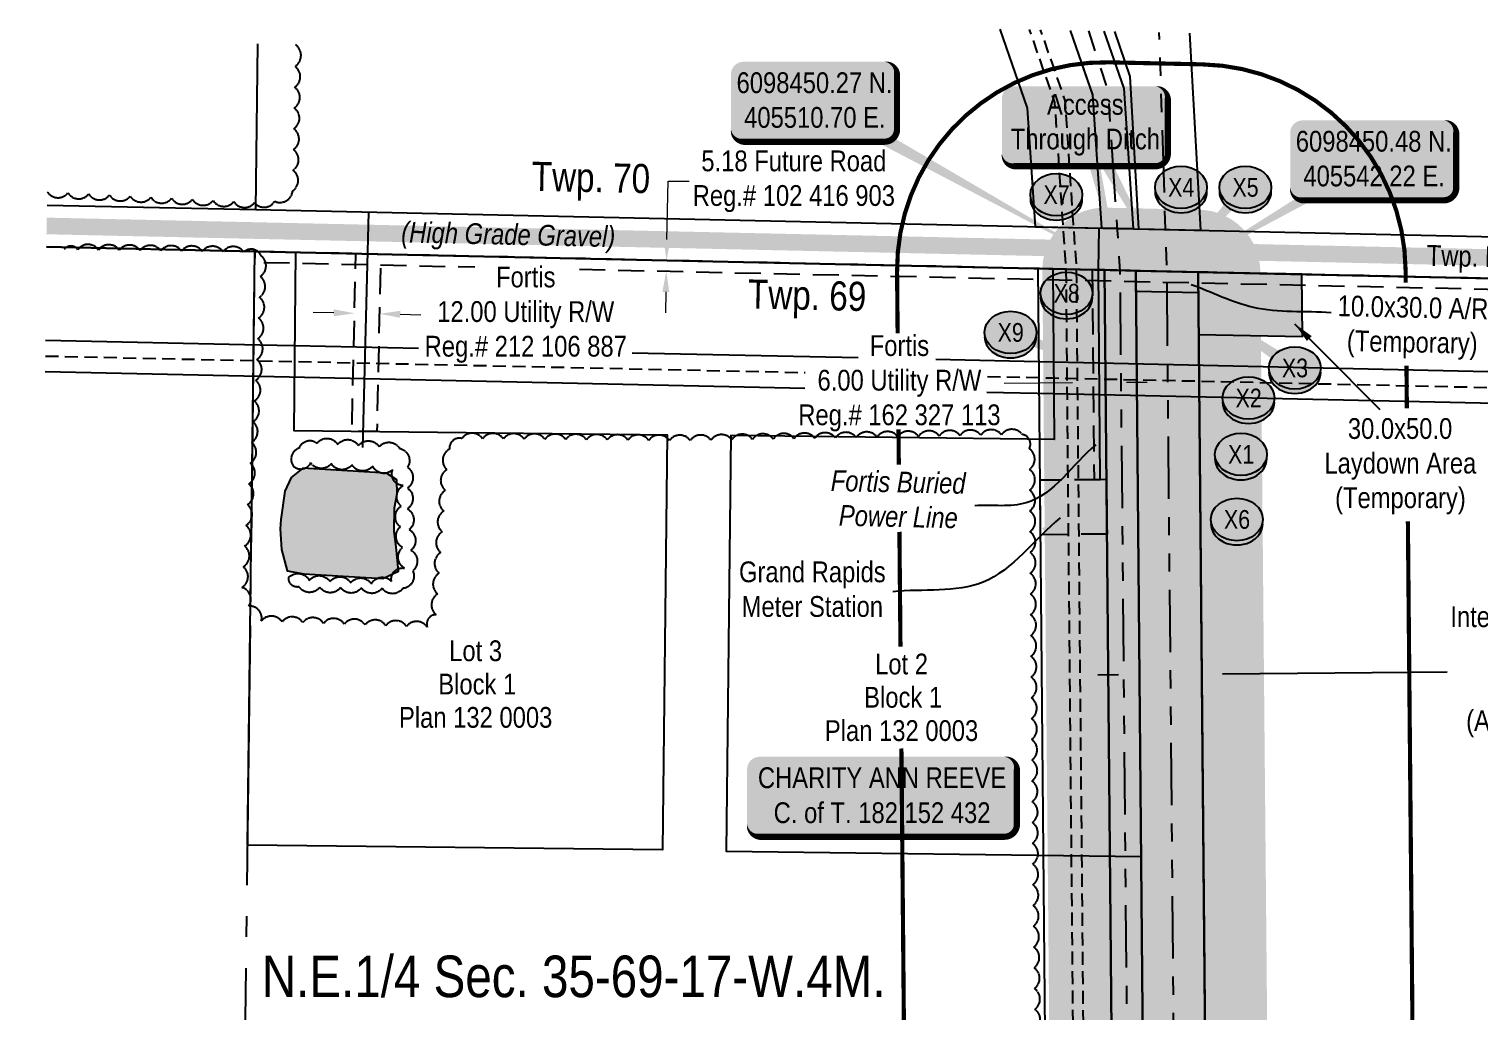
# Model space of a CAD drawing. Extents: x 404549 to 406523, y 6097526 to 6099469.
# Drawn here: x 404987 to 405685, y 6098090 to 6098564 of the extents above; entities that cross this region are included whole.
import ezdxf
from ezdxf.enums import TextEntityAlignment as Align

# ---------------------------------------------------------------- set-up
doc = ezdxf.new("R2010")
doc.units = 0
doc.header["$LTSCALE"] = 5
doc.header["$PDSIZE"] = 0.5
for name, pattern in [('0', [1, 1, 0]), ('foc-ACCESSROAD', [3.75, 2.5, -1.25]), ('foc-DRILLPATH', [14.75, 6, -1.75, 1.75, -1.75, 1.75, -1.75]), ('foc-FLOWLINE', [3.75, 2.5, -1.25]), ('foc-QUARTERLINE', [33, 25, -3, 2, -3]), ('foc-TIELINE', [1.875, 1.25, -0.625]), ('UG_PIPE', [1.875, 1.25, -0.625])]:
    doc.linetypes.add(name, pattern=pattern)
doc.layers.get('Defpoints').update_dxf_attribs({"color": 9})
for name, color, linetype in [('AS-PIPE-UG', 44, 'UG_PIPE'), ('AS-POWER', 104, 'foc-POWER'), ('AS-POWER-T', 104, 'Continuous'), ('AS-ROADS', 254, 'Continuous'), ('AS-TELUS', 224, 'foc-TEL'), ('C-RW', 13, 'Continuous'), ('C-SYMBOL', 7, 'Continuous'), ('CG-NOTES', 7, 'Continuous'), ('D-TXT', 6, 'Continuous'), ('F-AR', 190, 'foc-ACCESSROAD'), ('F-EZE', 190, 'foc-FLOWLINE'), ('F-RW', 190, 'Continuous'), ('L-ROAD-T', 7, 'Continuous'), ('L-SEC', 7, 'Continuous'), ('L-SECQ', 8, 'foc-QUARTERLINE'), ('L-TITLEDB', 4, 'Continuous'), ('P-BUFFER-H 30m', 51, 'Continuous'), ('P-BUFFER-YELLOW', 50, 'foc-TIELINE'), ('P-CROSSINGS', 250, 'Continuous'), ('P-PDRILLPATH', 12, 'foc-DRILLPATH'), ('P-PROPOSED', 10, 'Continuous'), ('P-PROPOSED-T', 10, 'Continuous'), ('P-TEMP-H', 41, 'Continuous'), ('P-TEMP_WORKSPACE', 46, 'Continuous'), ('T-BUSH', 110, '0'), ('T-WATER', 160, 'Continuous'), ('T-WATER-H', 133, 'Continuous')]:
    doc.layers.add(name, color=color, linetype=linetype)
for name, color, linetype, lineweight in [('F-AR-T', 190, 'Continuous', 9), ('F-RW-T', 190, 'Continuous', 9), ('P-TEMP-T', 46, 'Continuous', 18), ('T-TEXT', 48, 'Continuous', 18)]:
    doc.layers.add(name, color=color, linetype=linetype, lineweight=lineweight)
doc.layers.add('P-REPAIR-GREEN-H', color=7, linetype='Continuous', true_color=0xd9ffb3)
doc.layers.add('P-REPAIR-PURPLE-H', color=7, linetype='Continuous', true_color=0xeeddfd)
doc.styles.add('175L', font='ARIALN.TTF', dxfattribs={"height": 20})
doc.styles.add('80', font='ARIALN.TTF', dxfattribs={"height": 10})
doc.styles.add('80CG', font='ARIALN.TTF', dxfattribs={"height": 10})
doc.styles.add('80L', font='ARIALN.TTF', dxfattribs={"height": 10})
doc.styles.add('80LS', font='ARIALNI.TTF', dxfattribs={"height": 10})
doc.styles.add('Crossing', font='ARIALN.TTF', dxfattribs={"height": 10})
doc.styles.add('foc-LtypeFont', font='ARIALN.TTF', dxfattribs={"height": 7.35})
doc.linetypes.add('foc-POWER', pattern='A,6,-1,["P",foc-LtypeFont,S=0.2,R=0,X=-0.625,Y=-0.75],-1.24,4', length=12.24)
doc.linetypes.add('foc-POWER-NOLINE', pattern='A,0,-4,["P",foc-LtypeFont,S=0.2,R=0,X=-0.625,Y=-0.75],-8.24', length=12.24)
doc.linetypes.add('foc-TEL', pattern='A,2,-1,["T",foc-LtypeFont,S=0.2,R=0,X=-0.425,Y=-0.75],-1.24,8', length=12.24)
doc.linetypes.add('foc-TEL-NOLINE', pattern='A,0,-2,["T",foc-LtypeFont,S=0.2,R=0,X=-0.425,Y=-0.75],-10.24', length=12.24)
doc.dimstyles.new('Compass 5 000', dxfattribs={"dimscale": 5, "dimtxt": 9, "dimasz": 2, "dimexe": 0.2, "dimexo": 0.0625, "dimgap": 0.5, "dimtad": 0, "dimtih": 1, "dimtoh": 1, "dimzin": 0, "dimdsep": 46, "dimtxsty": '80CG', "dimcen": 0.1, "dimse1": 1, "dimse2": 1, "dimclrd": 256, "dimclrt": 256, "dimaunit": 1, "dimadec": 4, "dimazin": 0, "dimtfac": 0.06, "dimtofl": 0, "dimtmove": 0, "dimatfit": 1, "dimfxl": 0.2, "dimtolj": 1, "dimtzin": 0, "dimlwd": -1, "dimarcsym": 0})

# ---------------------------------------------------------------- blocks, each defined once
blk = doc.blocks.new('*D429')
at = {"layer": 'Defpoints', "color": 0, "transparency": 16777216}
for p in [(405551.85, 6098252.99), (405525.71, 6097829.16), (405555.81, 6097829.44)]:
    blk.add_point(p, dxfattribs=at)
at = {"layer": 'P-PROPOSED-T', "color": 240, "transparency": 16777216}
for p, q in [((405511.75, 6098252.61), (405501.75, 6098252.52)), ((405561.85, 6098253.08), (405670.18, 6098254.09))]:
    blk.add_line(p, q, dxfattribs=at)
for points in [[(405511.74, 6098254.28), (405511.77, 6098250.94), (405521.75, 6098252.7)], [(405561.84, 6098254.75), (405561.87, 6098251.41), (405551.85, 6098252.99)]]:
    blk.add_solid(points, dxfattribs=at)
at = {"layer": 'P-PROPOSED-T', "transparency": 16777216, "insert": (405741.99, 6098254.09), "char_height": 10, "attachment_point": 5, "style": '80CG'}
blk.add_mtext('\\A1;Inter Pipeline (Corridor) Inc.\\P30.00 P/L R/W\\PPlan 092 5186\\P(AER 48184-4, LS 7007)', dxfattribs=at)
blk = doc.blocks.new('*D437')
at = {"layer": 'Defpoints', "color": 0, "transparency": 16777216}
for p in [(405155.7, 6098426.42), (405142.65, 6098378.42), (405154.65, 6098378.16)]:
    blk.add_point(p, dxfattribs=at)
at = {"layer": 'F-RW-T', "transparency": 16777216}
for p, q in [((405133.71, 6098426.9), (405123.71, 6098427.12)), ((405165.7, 6098426.21), (405175.7, 6098425.99))]:
    blk.add_line(p, q, dxfattribs=at)
for points in [[(405133.74, 6098428.57), (405133.67, 6098425.24), (405143.7, 6098426.69)], [(405165.73, 6098427.87), (405165.66, 6098424.54), (405155.7, 6098426.42)]]:
    blk.add_solid(points, dxfattribs=at)
at = {"layer": 'F-RW-T', "transparency": 16777216, "insert": (405226.21, 6098425.99), "char_height": 10, "attachment_point": 5, "style": '80CG'}
blk.add_mtext('\\A1;Fortis\\P12.00 Utility R/W\\PReg.# 212 106 887', dxfattribs=at)
blk = doc.blocks.new('xing2')
h = blk.add_hatch(color=50)
h.dxf.hatch_style = 1
edge = h.paths.add_edge_path()
edge.add_ellipse((0, 0), major_axis=(-12.5, 0), ratio=0.816297, start_angle=0, end_angle=360)
h = blk.add_hatch(color=250)
h.dxf.hatch_style = 1
edge = h.paths.add_edge_path()
edge.add_ellipse((0, -2.05), major_axis=(-12.5, 0), ratio=0.816297, start_angle=0, end_angle=180)
edge.add_line((12.5, -2.05), (12.5, 0))
edge.add_ellipse((0, 0), major_axis=(-12.5, 0), ratio=0.816297, start_angle=0, end_angle=180, ccw=False)
edge.add_line((-12.5, 0), (-12.5, -2.05))
at = {"color": 250}
blk.add_ellipse((0, 0), major_axis=(-12.5, 0), ratio=0.816297, dxfattribs=at)
blk.add_ellipse((0, -2.05), major_axis=(-12.5, 0), ratio=0.816297, start_param=0, end_param=3.141593, dxfattribs=at)
at = {"color": 250, "style": 'Crossing'}
blk.add_attdef('CROSSING', text='', height=9, dxfattribs=at).set_placement((0.09, 0.02), align=Align.MIDDLE_CENTER)
at = {"color": 250, "style": 'Crossing', "flags": 1}
for tag, p in [('OWNER', (0.09, -12.49)), ('DESCRIPTION', (0.09, -25.77)), ('LOCATION', (0.09, -39.3)), ('DWG_REF', (0.09, -52.84))]:
    blk.add_attdef(tag, text='', height=9, dxfattribs=at).set_placement(p, align=Align.MIDDLE_CENTER)
blk = doc.blocks.new('*U463')
h = blk.add_hatch(color=255)
edge = h.paths.add_edge_path()
edge.add_line((-34, -20), (34, -20))
edge.add_arc((34, -14), 6, 270, 360)
edge.add_line((40, -14), (40, 12.5))
edge.add_arc((34, 12.5), 6, 0, 90)
edge.add_line((34, 18.5), (-34, 18.5))
edge.add_arc((-34, 12.5), 6, 90, 180)
edge.add_line((-40, 12.5), (-40, -14))
edge.add_arc((-34, -14), 6, 180, 270)
at = {"color": 1, "flags": 128}
blk.add_lwpolyline([(-34, -20, 3, 3, 0), (34, -20, 3, 3, 0.414214), (40, -14, 3, 3, 0), (40, 12.5, 3, 0, 0.414214), (34, 18.5, 0, 0, 0), (-34, 18.5, 0, 0, 0.414214), (-40, 12.5, 0, 0, 0), (-40, -14, 0, 3, 0.414214)], format="xyseb", close=True, dxfattribs=at)
for points in [[(36.83, -67.12, 0, 7.5, 0), (0, 0, 0, 0, 0)], [(15.19, -63.79, 0, 7.5, 0), (0, 0, 0, 0, 0)]]:
    blk.add_lwpolyline(points, format="xyseb", dxfattribs=at)
at = {"color": 1, "style": '80'}
blk.add_attdef('ENTER_TEXT_001', (-26.85, -4.92), '', height=10, dxfattribs=at)
blk = doc.blocks.new('*D464')
at = {"layer": 'Defpoints', "color": 0, "transparency": 16777216}
for p in [(405158.81, 6098455.08), (405158.7, 6098449.91), (405294.02, 6098452.13)]:
    blk.add_point(p, dxfattribs=at)
at = {"layer": 'F-AR-T', "transparency": 16777216}
for p, q in [((405294.24, 6098462.13), (405294.86, 6098490.21)), ((405294.86, 6098490.21), (405304.86, 6098490.21)), ((405293.69, 6098436.95), (405293.47, 6098426.96))]:
    blk.add_line(p, q, dxfattribs=at)
for points in [[(405292.58, 6098462.16), (405295.91, 6098462.09), (405294.02, 6098452.13)], [(405292.03, 6098436.99), (405295.36, 6098436.92), (405293.91, 6098446.95)]]:
    blk.add_solid(points, dxfattribs=at)
at = {"layer": 'F-AR-T', "transparency": 16777216, "insert": (405355.37, 6098490.21), "char_height": 10, "attachment_point": 5, "style": '80CG'}
blk.add_mtext('\\A1;5.18 Future Road\\PReg.# 102 416 903', dxfattribs=at)
blk = doc.blocks.new('*U465')
h = blk.add_hatch(color=59)
edge = h.paths.add_edge_path()
edge.add_line((-59, -20), (59, -20))
edge.add_arc((59, -14), 6, 270, 360)
edge.add_line((65, -14), (65, 12.5))
edge.add_arc((59, 12.5), 6, 0, 90)
edge.add_line((59, 18.5), (-59, 18.5))
edge.add_arc((-59, 12.5), 6, 90, 180)
edge.add_line((-65, 12.5), (-65, -14))
edge.add_arc((-59, -14), 6, 180, 270)
at = {"color": 1, "flags": 128}
blk.add_lwpolyline([(-59, -20, 3, 3, 0), (59, -20, 3, 3, 0.414214), (65, -14, 3, 3, 0), (65, 12.5, 3, 0, 0.414214), (59, 18.5, 0, 0, 0), (-59, 18.5, 0, 0, 0.414214), (-65, 12.5, 0, 0, 0), (-65, -14, 0, 3, 0.414214)], format="xyseb", close=True, dxfattribs=at)
blk.add_lwpolyline([(-42.91, 3.2, 0, 7.5, 0), (0, 0, 0, 0, 0)], format="xyseb", dxfattribs=at)
at = {"color": 1, "style": '80'}
blk.add_attdef('ENTER_TEXT_001', (-35.99, -5), '', height=10, dxfattribs=at)
blk = doc.blocks.new('*D466')
at = {"layer": 'Defpoints', "color": 0, "transparency": 16777216}
for p in [(405499.33, 6098420.99), (405505.33, 6098421.04), (405499.58, 6098393.34)]:
    blk.add_point(p, dxfattribs=at)
at = {"layer": 'F-RW-T', "transparency": 16777216}
for p, q in [((405489.59, 6098393.24), (405456.75, 6098392.95)), ((405515.58, 6098393.48), (405525.58, 6098393.57))]:
    blk.add_line(p, q, dxfattribs=at)
for points in [[(405489.57, 6098394.91), (405489.6, 6098391.58), (405499.58, 6098393.34)], [(405515.57, 6098395.15), (405515.6, 6098391.81), (405505.58, 6098393.39)]]:
    blk.add_solid(points, dxfattribs=at)
at = {"layer": 'F-RW-T', "transparency": 16777216, "insert": (405406.23, 6098392.95), "char_height": 10, "attachment_point": 5, "style": '80CG'}
blk.add_mtext('\\A1;Fortis\\P6.00 Utility R/W\\PReg.# 162 327 113', dxfattribs=at)
blk = doc.blocks.new('*U467')
h = blk.add_hatch(color=255)
edge = h.paths.add_edge_path()
edge.add_line((-34, -20), (34, -20))
edge.add_arc((34, -14), 6, 270, 360)
edge.add_line((40, -14), (40, 12.5))
edge.add_arc((34, 12.5), 6, 0, 90)
edge.add_line((34, 18.5), (-34, 18.5))
edge.add_arc((-34, 12.5), 6, 90, 180)
edge.add_line((-40, 12.5), (-40, -14))
edge.add_arc((-34, -14), 6, 180, 270)
at = {"color": 1, "flags": 128}
blk.add_lwpolyline([(-34, -20, 3, 3, 0), (34, -20, 3, 3, 0.414214), (40, -14, 3, 3, 0), (40, 12.5, 3, 0, 0.414214), (34, 18.5, 0, 0, 0), (-34, 18.5, 0, 0, 0.414214), (-40, 12.5, 0, 0, 0), (-40, -14, 0, 3, 0.414214)], format="xyseb", close=True, dxfattribs=at)
for points in [[(-89.02, -51.84, 0, 7.5, 0), (0, 0, 0, 0, 0)], [(-25.47, -11.01, 0, 7.5, 0), (0, 0, 0, 0, 0)]]:
    blk.add_lwpolyline(points, format="xyseb", dxfattribs=at)
at = {"color": 1, "style": '80'}
blk.add_attdef('ENTER_TEXT_001', (-26.85, -4.92), '', height=10, dxfattribs=at)
blk = doc.blocks.new('*U468')
h = blk.add_hatch(color=255)
edge = h.paths.add_edge_path()
edge.add_line((-34, -20), (34, -20))
edge.add_arc((34, -14), 6, 270, 360)
edge.add_line((40, -14), (40, 12.5))
edge.add_arc((34, 12.5), 6, 0, 90)
edge.add_line((34, 18.5), (-34, 18.5))
edge.add_arc((-34, 12.5), 6, 90, 180)
edge.add_line((-40, 12.5), (-40, -14))
edge.add_arc((-34, -14), 6, 180, 270)
at = {"color": 1, "flags": 128}
blk.add_lwpolyline([(-34, -20, 3, 3, 0), (34, -20, 3, 3, 0.414214), (40, -14, 3, 3, 0), (40, 12.5, 3, 0, 0.414214), (34, 18.5, 0, 0, 0), (-34, 18.5, 0, 0, 0.414214), (-40, 12.5, 0, 0, 0), (-40, -14, 0, 3, 0.414214)], format="xyseb", close=True, dxfattribs=at)
for points in [[(-25.47, -11.01, 0, 7.5, 0), (0, 0, 0, 0, 0)], [(141.21, -78.28, 0, 7.5, 0), (0, 0, 0, 0, 0)]]:
    blk.add_lwpolyline(points, format="xyseb", dxfattribs=at)
at = {"color": 1, "style": '80'}
blk.add_attdef('ENTER_TEXT_001', (-26.85, -4.92), '', height=10, dxfattribs=at)

msp = doc.modelspace()

# ---------------------------------------------------------------- hatches: boundary and pattern name
at = {"layer": 'P-BUFFER-H 30m'}
h = msp.add_hatch(color=256, dxfattribs=at)
h.dxf.hatch_style = 1
h.paths.add_polyline_path([(405580.102, 6098446.809, 0.4051831), (405550.759, 6098476.529), (405520.751, 6098477.185), (405505.748, 6098477.513, 0.4233021), (405475.094, 6098447.247), (405482.078, 6097678.925, 0.1474768), (405477.229, 6097662.297), (405477.379, 6097645.828, 0.4044068), (405506.642, 6097616.11), (405526.647, 6097615.619), (405556.655, 6097614.884, 0.4240888), (405587.389, 6097645.148)])
h.paths.add_polyline_path([(405557.391, 6097644.875), (405527.383, 6097645.61), (405507.377, 6097646.101), (405507.228, 6097662.57), (405512.227, 6097662.616), (405505.093, 6098447.52), (405520.096, 6098447.192), (405550.103, 6098446.537)], flags=16)
at = {"layer": 'P-REPAIR-GREEN-H'}
h = msp.add_hatch(color=256, dxfattribs=at)
h.dxf.hatch_style = 1
h.paths.add_polyline_path([(405527.383, 6097645.61), (405507.377, 6097646.101), (405507.228, 6097662.57), (405512.227, 6097662.616), (405505.093, 6098447.52), (405520.096, 6098447.192)])
at = {"layer": 'P-REPAIR-PURPLE-H'}
h = msp.add_hatch(color=256, dxfattribs=at)
h.dxf.hatch_style = 1
h.paths.add_polyline_path([(405527.383, 6097645.61), (405557.391, 6097644.875), (405550.103, 6098446.537), (405520.096, 6098447.192)])
at = {"layer": 'P-TEMP-H'}
h = msp.add_hatch(color=256, dxfattribs=at)
h.dxf.hatch_style = 1
h.paths.add_polyline_path([(405550.194, 6098436.532), (405520.187, 6098437.188), (405520.096, 6098447.192), (405550.103, 6098446.537)])
h = msp.add_hatch(color=256, dxfattribs=at)
h.dxf.hatch_style = 1
h.paths.add_polyline_path([(405550.376, 6098416.538), (405600.364, 6098415.437), (405600.091, 6098445.436), (405550.103, 6098446.537)])
at = {"layer": 'T-WATER-H'}
h = msp.add_hatch(color=256, dxfattribs=at)
h.dxf.hatch_style = 1
h.paths.add_polyline_path([(405107.959, 6098322.865), (405108.608, 6098312.91), (405111.207, 6098302.738), (405119.219, 6098301.223), (405157.332, 6098299.059), (405164.911, 6098302.521), (405163.828, 6098314.208), (405162.745, 6098321.567), (405162.962, 6098333.037), (405164.261, 6098339.746), (405164.045, 6098346.456), (405159.064, 6098349.702), (405118.786, 6098352.083), (405113.156, 6098347.538), (405110.124, 6098341.045), (405108.175, 6098327.41)])

# ---------------------------------------------------------------- linework, layer by layer
at = {"layer": 'AS-PIPE-UG', "flags": 128}
for points in [[(405489.955, 6097527.471), (405488.56, 6097680.901), (405493.56, 6097680.947), (405486.581, 6098448.769), (405485.093, 6098469.303), (405481.166, 6098528.081), (405468.946, 6098563.232)], [(405494.956, 6097527.345), (405493.606, 6097675.947), (405498.605, 6097675.992), (405491.579, 6098448.972), (405490.081, 6098469.65), (405486.11, 6098529.087), (405474.279, 6098563.118)], [(404994.834, 6098406.11), (405097.866, 6098403.837), (405360.767, 6098398.157)], [(405448.622, 6098396.259), (405480.76, 6098395.564), (405891.897, 6098386.56), (405922.391, 6098385.888), (405997.056, 6098384.265)]]:
    msp.add_lwpolyline(points, dxfattribs=at)
at = {"layer": 'AS-POWER', "linetype": 'foc-POWER-NOLINE', "flags": 128}
msp.add_lwpolyline([(404995.61, 6098478.78), (405096.193, 6098476.566), (405898.177, 6098459.048)], dxfattribs=at)
at = {"layer": 'AS-POWER', "flags": 128}
for points in [[(405147.764, 6098362.051), (405150.544, 6098475.379)], [(405503.009, 6098346.712), (405502.092, 6098447.585), (405502.464, 6098467.692)]]:
    msp.add_lwpolyline(points, dxfattribs=at)
at = {"layer": 'AS-ROADS', "const_width": 8, "flags": 128}
msp.add_lwpolyline([(404995.388, 6098468.722), (405095.773, 6098466.513), (405897.957, 6098448.99), (405918.062, 6098448.551), (405997.659, 6098446.812)], dxfattribs=at)
at = {"layer": 'AS-TELUS', "linetype": 'foc-TEL-NOLINE', "flags": 128}
msp.add_lwpolyline([(404995.374, 6098458.671), (405095.747, 6098456.462), (405897.7, 6098438.944)], dxfattribs=at)
at = {"layer": 'C-RW', "flags": 128}
for points in [[(405504.665, 6098562.472), (405514.302, 6098534.822), (405518.78, 6098467.335), (405503.744, 6098467.664), (405499.459, 6098531.802), (405488.678, 6098562.812)], [(405509.826, 6098562.362), (405517.223, 6098540.701), (405521.416, 6098467.278), (405551.507, 6098466.62), (405546.08, 6098561.59)], [(405508.46, 6097527.005), (405507.228, 6097662.57), (405512.227, 6097662.616), (405505.093, 6098447.52), (405520.096, 6098447.192), (405527.383, 6097645.61), (405522.383, 6097645.733), (405523.464, 6097526.627)], [(405523.291, 6097545.681), (405522.381, 6097645.733), (405527.383, 6097645.61), (405520.096, 6098447.192), (405550.103, 6098446.537), (405558.473, 6097525.745)]]:
    msp.add_lwpolyline(points, dxfattribs=at)
at = {"layer": 'F-AR', "flags": 128}
msp.add_lwpolyline([(405252.025, 6098447.867), (405897.587, 6098433.765), (405897.7, 6098438.944), (405095.747, 6098456.462), (405095.683, 6098451.282), (405201.619, 6098448.968)], dxfattribs=at)
for points in [[(405499.091, 6098447.651), (405500.009, 6098346.685), (405506.009, 6098346.74), (405505.093, 6098447.52)], [(405506.248, 6098320.368), (405474.25, 6098320.077), (405474.01, 6098346.449), (405506.009, 6098346.74)]]:
    msp.add_lwpolyline(points, close=True, dxfattribs=at)
at = {"layer": 'F-EZE', "flags": 128}
msp.add_lwpolyline([(405144.331, 6098455.4), (405156.328, 6098455.138), (405154.464, 6098369.8), (405142.466, 6098369.942)], close=True, dxfattribs=at)
at = {"layer": 'F-RW', "flags": 128}
for points in [[(405454.546, 6098563.538), (405467.818, 6098525.366), (405471.626, 6098468.365), (405503.744, 6098467.664), (405499.459, 6098531.802), (405493.847, 6098547.945)], [(405476.451, 6097527.812), (405474.938, 6097694.278), (405479.938, 6097694.323), (405473.085, 6098448.219), (405505.093, 6098447.52), (405512.227, 6097662.616), (405507.228, 6097662.57), (405508.46, 6097527.005)], [(405174.465, 6098409.694), (405114.86, 6098410.967), (405098.031, 6098411.314), (404994.845, 6098413.594)], [(405386.366, 6098405.169), (405277.531, 6098407.493)], [(404994.669, 6098398.612), (405097.701, 6098396.339), (405360.68, 6098390.657)], [(405448.408, 6098388.762), (405480.598, 6098388.066), (405891.733, 6098379.062), (405891.922, 6098394.058), (405480.505, 6098403.158), (405423.741, 6098404.37)]]:
    msp.add_lwpolyline(points, dxfattribs=at)
at = {"layer": 'L-SEC', "flags": 128}
for points in [[(404995.61, 6098478.78), (405096.193, 6098476.566), (405898.177, 6098459.048)], [(405897.7, 6098438.944), (405095.747, 6098456.462), (404995.374, 6098458.671)]]:
    msp.add_lwpolyline(points, dxfattribs=at)
at = {"layer": 'L-SECQ'}
msp.add_line((405085.877, 6097656.433), (405095.747, 6098456.462), dxfattribs=at)
at = {"layer": 'L-SECQ', "flags": 128}
msp.add_lwpolyline([(405096.979, 6098556.391), (405095.995, 6098476.571)], dxfattribs=at)
at = {"layer": 'L-TITLEDB', "flags": 128}
for points in [[(405095.747, 6098456.462), (405115.332, 6098456.034), (405114.44, 6098370.276), (405294.303, 6098368.135), (405292.018, 6098168.278), (405092.22, 6098170.616)], [(405527.383, 6097645.61), (405520.096, 6098447.192), (405892.52, 6098439.016), (405881.32, 6097636.934)]]:
    msp.add_lwpolyline(points, close=True, dxfattribs=at)
msp.add_lwpolyline([(405520.096, 6098447.192), (405480.133, 6098448.065), (405480.794, 6098365.836), (405325.077, 6098367.769), (405322.815, 6098167.675), (405522.646, 6098165.127), (405520.096, 6098447.192)], dxfattribs=at)
at = {"layer": 'P-BUFFER-YELLOW', "ltscale": 2, "const_width": 1.999, "flags": 128}
for points in [[(405405.366, 6098416.996), (405405.097, 6098446.611, -0.4233021), (405507.276, 6098547.496), (405522.28, 6098547.168), (405552.287, 6098546.513, -0.4051831), (405650.099, 6098447.446), (405650.154, 6098441.471)], [(405651.199, 6098326.499), (405657.386, 6097645.784, -0.4240888), (405554.94, 6097544.905), (405524.932, 6097545.64), (405504.927, 6097546.131, -0.4044068), (405407.382, 6097645.192), (405407.232, 6097661.661, -0.0795573), (405411.948, 6097692.93), (405407.183, 6098217.143)]]:
    msp.add_lwpolyline(points, format="xyb", dxfattribs=at)
for points in [[(405650.517, 6098401.502), (405650.704, 6098380.887)], [(405405.941, 6098353.782), (405405.786, 6098370.779)]]:
    msp.add_lwpolyline(points, dxfattribs=at)
at = {"layer": 'P-BUFFER-YELLOW', "ltscale": 2, "flags": 128}
msp.add_lwpolyline([(405406.737, 6098266.16, 1.999, 1.999, 0), (405406.234, 6098321.454, 0, 0, 0)], format="xyseb", dxfattribs=at)
at = {"layer": 'P-CROSSINGS', "flags": 128}
for points in [[(405535.1, 6098446.864, 0, 6, 0), (405542.003, 6098487.325, 0, 0, 0)], [(405535.123, 6098444.273, 0, 6, 0), (405572.976, 6098487.325, 0, 0, 0)], [(405511.222, 6098448.356, 0, 6, 0), (405481.939, 6098483.801, 0, 0, 0)], [(405512.527, 6098444.767, 0, 6, 0), (405486.812, 6098436.335, 0, 0, 0)], [(405520.143, 6098442.01, 0, 6, 0), (405570.857, 6098358.756, 0, 0, 0)], [(405528.333, 6098441.831, 0, 6, 0), (405574.405, 6098385.891, 0, 0, 0)], [(405535.147, 6098441.682, 0, 6, 0), (405596.724, 6098400.343, 0, 0, 0)], [(405512.003, 6098396.409, 0, 6, 0), (405459.759, 6098417.442, 0, 0, 0)], [(405535.682, 6098394.361, 0, 6, 0), (405568.794, 6098327.405, 0, 0, 0)]]:
    msp.add_lwpolyline(points, format="xyseb", dxfattribs=at)
at = {"layer": 'P-PDRILLPATH', "flags": 128}
for points in [[(405515.962, 6097526.816), (405514.812, 6097653.421), (405519.812, 6097653.298), (405512.598, 6098446.913), (405511.296, 6098466.846), (405506.886, 6098533.312), (405497.516, 6098562.624)], [(405543.469, 6097526.123), (405542.391, 6097644.739), (405535.099, 6098446.992), (405531.441, 6098561.902)]]:
    msp.add_lwpolyline(points, dxfattribs=at)
at = {"layer": 'P-PROPOSED', "flags": 128}
for points in [[(405527.383, 6097645.61), (405507.377, 6097646.101), (405507.228, 6097662.57), (405512.227, 6097662.616), (405505.093, 6098447.52), (405520.096, 6098447.192)], [(405527.383, 6097645.61), (405557.391, 6097644.875), (405550.103, 6098446.537), (405520.096, 6098447.192)]]:
    msp.add_lwpolyline(points, close=True, dxfattribs=at)
at = {"layer": 'P-TEMP_WORKSPACE'}
for points in [[(405550.194, 6098436.532), (405520.187, 6098437.188), (405520.096, 6098447.192), (405550.103, 6098446.537)], [(405550.376, 6098416.538), (405600.364, 6098415.437), (405600.091, 6098445.436), (405550.103, 6098446.537)]]:
    msp.add_lwpolyline(points, close=True, dxfattribs=at)
at = {"layer": 'T-BUSH', "flags": 128}
for points in [[(404995.685, 6098485.184, 0.5205671), (405005.671, 6098484.661, 0.5205671), (405015.658, 6098484.139, 0.5205671), (405025.644, 6098483.616, 0.5205671), (405035.63, 6098483.093, 0.5205671), (405045.617, 6098482.571, 0.5205671), (405055.603, 6098482.048, 0.5205671), (405065.589, 6098481.526, 0.5205671), (405075.576, 6098481.003, 0.5205671), (405085.562, 6098480.481, 0.5205671), (405095.548, 6098479.958, 0.5205671), (405105.266, 6098480.614, 0.5205671), (405113.874, 6098485.515, 0.5205671), (405114.077, 6098495.513, 0.5205671), (405114.28, 6098505.511, 0.5205671), (405114.482, 6098515.509, 0.5205671), (405114.685, 6098525.507, 0.5205671), (405114.888, 6098535.505, 0.5205671), (405115.091, 6098545.503, 0.5205671), (405115.304, 6098556.001, 0.5205671)], [(404986.882, 6097735.379, 0.5205671), (404996.882, 6097735.379, 0.5205671), (405006.882, 6097735.379, 0.5205671), (405016.882, 6097735.379, 0.5205671), (405026.882, 6097735.379, 0.5205671), (405036.882, 6097735.379, 0.5205671), (405046.882, 6097735.379, 0.5205671), (405056.831, 6097734.979, 0.5205671), (405065.049, 6097731.272, 0.5205671), (405065.604, 6097721.288, 0.5205671), (405066.159, 6097711.303, 0.5205671), (405066.714, 6097701.318, 0.5205671), (405068.983, 6097692.023, 0.5205671), (405076.53, 6097686.713, 0.5205671), (405086.53, 6097686.792, 0.5205671), (405096.53, 6097686.871, 0.5205671), (405106.53, 6097686.951, 0.5205671), (405116.529, 6097687.03, 0.5205671), (405126.526, 6097686.837, 0.5205671), (405136.523, 6097686.57, 0.5205671), (405146.519, 6097686.302, 0.5205671), (405156.516, 6097686.035, 0.5205671), (405165.967, 6097688.825, 0.5205671), (405175.183, 6097692.702, 0.5205671), (405184.306, 6097696.796, 0.5205671), (405193.44, 6097700.865, 0.5205671), (405202.826, 6097704.315, 0.5205671), (405212.212, 6097707.765, 0.5205671), (405222.185, 6097707.664, 0.5205671), (405232.182, 6097707.418, 0.5205671), (405242.121, 6097707.738, 0.5205671), (405251.862, 6097710.001, 0.5205671), (405260.301, 6097715.16, 0.5205671), (405268.307, 6097721.142, 0.5205671), (405276.018, 6097727.508, 0.5205671), (405283.729, 6097733.875, 0.5205671), (405291.316, 6097740.377, 0.5205671), (405298.274, 6097747.559, 0.5205671), (405305.232, 6097754.742, 0.5205671), (405312.204, 6097761.907, 0.5205671), (405320.37, 6097767.68, 0.5205671), (405328.536, 6097773.452, 0.5205671), (405336.701, 6097779.225, 0.5205671), (405344.867, 6097784.997, 0.5205671), (405352.897, 6097790.955, 0.5205671), (405360.852, 6097797.014, 0.5205671), (405368.807, 6097803.074, 0.5205671), (405376.762, 6097809.133, 0.5205671), (405384.718, 6097815.192, 0.5205671), (405393.654, 6097819.632, 0.5205671), (405402.706, 6097823.882, 0.5205671), (405412.015, 6097826.98, 0.5205671), (405420.867, 6097830.914, 0.5205671), (405429.297, 6097836.293, 0.5205671), (405437.726, 6097841.673, 0.5205671), (405446.156, 6097847.053, 0.5205671), (405454.585, 6097852.433, 0.5205671), (405463.015, 6097857.812, 0.5205671), (405471.445, 6097863.192, 0.5205671), (405474.366, 6097871.554, 0.5205671), (405474.263, 6097881.554, 0.5205671), (405474.16, 6097891.553, 0.5205671), (405474.058, 6097901.553, 0.5205671), (405473.955, 6097911.552, 0.5205671), (405473.852, 6097921.552, 0.5205671), (405473.749, 6097931.551, 0.5205671), (405473.647, 6097941.551, 0.5205671), (405473.544, 6097951.55, 0.5205671), (405473.441, 6097961.55, 0.5205671), (405473.339, 6097971.549, 0.5205671), (405473.208, 6097981.548, 0.5205671), (405473.047, 6097991.547, 0.5205671), (405472.886, 6098001.546, 0.5205671), (405472.725, 6098011.544, 0.5205671), (405472.564, 6098021.543, 0.5205671), (405472.403, 6098031.542, 0.5205671), (405472.242, 6098041.54, 0.5205671), (405472.081, 6098051.539, 0.5205671), (405471.919, 6098061.538, 0.5205671), (405471.758, 6098071.536, 0.5205671), (405471.597, 6098081.535, 0.5205671), (405471.436, 6098091.534, 0.5205671), (405471.275, 6098101.533, 0.5205671), (405471.114, 6098111.531, 0.5205671), (405470.953, 6098121.53, 0.5205671), (405470.792, 6098131.529, 0.5205671), (405470.63, 6098141.527, 0.5205671), (405470.532, 6098151.527, 0.5205671), (405470.449, 6098161.527, 0.5205671), (405470.366, 6098171.526, 0.5205671), (405470.283, 6098181.526, 0.5205671), (405470.2, 6098191.525, 0.5205671), (405470.118, 6098201.525, 0.5205671), (405470.035, 6098211.525, 0.5205671), (405469.952, 6098221.524, 0.5205671), (405469.869, 6098231.524, 0.5205671), (405469.786, 6098241.524, 0.5205671), (405469.704, 6098251.523, 0.5205671), (405469.621, 6098261.523, 0.5205671), (405469.538, 6098271.523, 0.5205671), (405469.455, 6098281.522, 0.5205671), (405469.372, 6098291.522, 0.5205671), (405469.289, 6098301.522, 0.5205671), (405469.207, 6098311.521, 0.5205671), (405469.124, 6098321.521, 0.5205671), (405469.041, 6098331.521, 0.5205671), (405468.958, 6098341.52, 0.5205671), (405468.875, 6098351.52, 0.5205671), (405468.792, 6098361.52, 0.5205671), (405465.413, 6098368.322, 0.5205671), (405455.415, 6098368.139, 0.5205671), (405445.417, 6098367.955, 0.5205671), (405435.418, 6098367.771, 0.5205671), (405425.42, 6098367.587, 0.5205671), (405415.422, 6098367.404, 0.5205671), (405405.423, 6098367.22, 0.5205671), (405395.425, 6098367.036, 0.5205671), (405385.427, 6098366.852, 0.5205671), (405375.428, 6098366.668, 0.5205671), (405365.43, 6098366.485, 0.5205671), (405355.432, 6098366.301, 0.5205671), (405345.434, 6098366.117, 0.5205671), (405335.435, 6098365.933, 0.5205671), (405325.437, 6098365.75, 0.5205671), (405315.439, 6098365.566, 0.5205671), (405305.44, 6098365.382, 0.5205671), (405295.441, 6098365.39, 0.5205671), (405285.442, 6098365.49, 0.5205671), (405275.442, 6098365.591, 0.5205671), (405265.443, 6098365.691, 0.5205671), (405255.443, 6098365.792, 0.5205671), (405245.444, 6098365.892, 0.5205671), (405235.444, 6098365.993, 0.5205671), (405225.445, 6098366.094, 0.5205671), (405215.445, 6098366.194, 0.5205671), (405205.446, 6098366.295, 0.5205671), (405195.446, 6098366.395, 0.5205671), (405189.421, 6098361.277, 0.5205671), (405188.194, 6098351.387, 0.5205671), (405187.454, 6098341.414, 0.5205671), (405186.713, 6098331.442, 0.5205671), (405185.973, 6098321.469, 0.5205671), (405185.233, 6098311.497, 0.5205671), (405184.493, 6098301.524, 0.5205671), (405183.752, 6098291.551, 0.5205671), (405183.012, 6098281.579, 0.5205671), (405178.756, 6098275.535, 0.5205671), (405168.762, 6098275.902, 0.5205671), (405158.769, 6098276.268, 0.5205671), (405148.776, 6098276.634, 0.5205671), (405138.783, 6098277.001, 0.5205671), (405128.789, 6098277.367, 0.5205671), (405118.796, 6098277.734, 0.5205671), (405108.803, 6098278.1, 0.5205671), (405098.81, 6098278.467, 0.5205671), (405092.766, 6098285.683, 0.5205671), (405089.461, 6098294.658, 0.5205671), (405090.127, 6098304.636, 0.5205671), (405090.792, 6098314.614, 0.5205671), (405091.457, 6098324.592, 0.5205671), (405092.122, 6098334.569, 0.5205671), (405092.787, 6098344.547, 0.5205671), (405093.452, 6098354.525, 0.5205671), (405094.117, 6098364.503, 0.5205671), (405094.783, 6098374.481, 0.5205671), (405095.448, 6098384.459, 0.5205671), (405096.113, 6098394.437, 0.5205671), (405096.682, 6098404.42, 0.5205671), (405097.082, 6098414.412, 0.5205671), (405097.482, 6098424.404, 0.5205671), (405097.882, 6098434.396, 0.5205671), (405098.282, 6098444.388, 0.5205671), (405098.682, 6098454.38, 0.5205671), (405090.374, 6098456.125, 0.5205671), (405080.375, 6098456.269, 0.5205671), (405070.376, 6098456.414, 0.5205671), (405060.377, 6098456.558, 0.5205671), (405050.378, 6098456.703, 0.5205671), (405040.379, 6098456.847, 0.5205671), (405030.38, 6098456.992, 0.5205671), (405020.381, 6098457.136, 0.5205671), (405010.382, 6098457.281, 0.5205671), (405003.841, 6098457.375, 0.5205671)]]:
    msp.add_lwpolyline(points, format="xyb", dxfattribs=at)
msp.add_lwpolyline([(405114.707, 6098352.646, -0.5205671), (405117.297, 6098362.078, -0.5205671), (405125.628, 6098364.127, -0.5205671), (405135.611, 6098363.545, -0.5205671), (405145.594, 6098362.964, -0.5205671), (405155.577, 6098362.382, -0.5205671), (405165.426, 6098361.595, -0.5205671), (405169.281, 6098352.519, -0.5205671), (405169.215, 6098342.52, -0.5205671), (405169.208, 6098332.522, -0.5205671), (405170.057, 6098322.558, -0.5205671), (405170.907, 6098312.595, -0.5205671), (405171.756, 6098302.631, -0.5205671), (405166.988, 6098294.21, -0.5205671), (405156.989, 6098294.364, -0.5205671), (405146.99, 6098294.518, -0.5205671), (405136.991, 6098294.673, -0.5205671), (405126.993, 6098294.827, -0.5205671), (405116.994, 6098294.982, -0.5205671), (405112.016, 6098299.532, -0.5205671), (405121.89, 6098298.066, -0.5205671), (405131.874, 6098297.499, -0.5205671), (405141.858, 6098296.933, -0.5205671), (405151.842, 6098296.366, -0.5205671), (405161.503, 6098297.666, -0.5205671), (405167.789, 6098303.972, -0.5205671), (405166.867, 6098313.93, -0.5205671), (405165.789, 6098323.849, -0.5205671), (405166.171, 6098333.827, -0.5205671), (405167.134, 6098343.722, -0.5205671), (405162.092, 6098351.309, -0.5205671), (405152.468, 6098353.097, -0.5205671), (405142.486, 6098353.687, -0.5205671), (405132.503, 6098354.277, -0.5205671), (405122.52, 6098354.867, -0.5205671)], format="xyb", close=True, dxfattribs=at)
at = {"layer": 'T-WATER', "flags": 128}
msp.add_lwpolyline([(405107.959, 6098322.865), (405108.608, 6098312.91), (405111.207, 6098302.738), (405119.219, 6098301.223), (405157.332, 6098299.059), (405164.911, 6098302.521), (405163.828, 6098314.208), (405162.745, 6098321.567), (405162.962, 6098333.037), (405164.261, 6098339.746), (405164.045, 6098346.456), (405159.064, 6098349.702), (405118.786, 6098352.083), (405113.156, 6098347.538), (405110.124, 6098341.045), (405108.175, 6098327.41)], close=True, dxfattribs=at)

# ---------------------------------------------------------------- block references
ref = msp.add_blockref('*U468', (405365.075, 6098529.275))
ref.add_attrib('ENTER_TEXT_001', '6098450.27 N.', (405327.779, 6098532.693), dxfattribs={"color": 1, "height": 10, "style": '80'})
ref.add_attrib('ENTER_TEXT_002', '405510.70 E.', (405331.418, 6098515.986), dxfattribs={"color": 1, "height": 10, "style": '80'})
ref = msp.add_blockref('*U463', (405495.567, 6098517.462), dxfattribs=dict(xscale=0.9993471061400016, yscale=0.9993471061400016, zscale=0.9993471061400016))
ref.add_attrib('ENTER_TEXT_001', 'Access', (405477.335, 6098522.262), dxfattribs={"color": 1, "height": 9.9935, "style": '80'})
ref.add_attrib('ENTER_TEXT_002', 'Through Ditch', (405459.867, 6098505.606), dxfattribs={"color": 1, "height": 9.99347, "style": '80'})
ref = msp.add_blockref('*U467', (405634.497, 6098501.073))
ref.add_attrib('ENTER_TEXT_001', '6098450.48 N.', (405597.202, 6098504.491), dxfattribs={"color": 1, "height": 10, "style": '80'})
ref.add_attrib('ENTER_TEXT_002', '405542.22 E.', (405600.841, 6098487.784), dxfattribs={"color": 1, "height": 10, "style": '80'})
at = {"layer": 'CG-NOTES'}
ref = msp.add_blockref('*U465', (405397.848, 6098194.657), dxfattribs=at)
ref.add_attrib('ENTER_TEXT_001', 'CHARITY ANN REEVE', (405338.063, 6098198.076), dxfattribs={"layer": '0', "color": 1, "height": 10, "style": '80'})
ref.add_attrib('ENTER_TEXT_002', 'C. of T. 182 152 432', (405345.648, 6098181.232), dxfattribs={"layer": '0', "color": 1, "height": 10, "style": '80'})
at = {"layer": 'P-CROSSINGS', "xscale": 1.000190094096578, "yscale": 1.000190094096578, "zscale": 1.000190094096578}
for p, values in [((405541.913, 6098487.305), {'CROSSING': 'X4'}), ((405572.887, 6098487.305), {'CROSSING': 'X5'}), ((405481.85, 6098483.781), {'CROSSING': 'X7'}), ((405486.723, 6098436.315), {'CROSSING': 'X8'}), ((405459.759, 6098417.442), {'CROSSING': 'X9'}), ((405596.724, 6098400.343), {'CROSSING': 'X3'}), ((405574.405, 6098385.891), {'CROSSING': 'X2'}), ((405570.768, 6098358.736), {'CROSSING': 'X1'}), ((405568.794, 6098327.405), {'CROSSING': 'X6'})]:
    msp.add_blockref('xing2', p, dxfattribs=at).add_auto_attribs(values)

# ---------------------------------------------------------------- texts
at = {"layer": 'AS-POWER-T', "insert": (405372.976, 6098351.168), "char_height": 10, "width": 65.59795, "attachment_point": 1, "rotation": 358.748625, "style": '80L'}
msp.add_mtext('\\pi0.32626;{\\fArial Narrow|b0|i1|c0|p34;Fortis Buried\\P\\pi4.5657;Power Line}', dxfattribs=at)
at = {"layer": 'C-SYMBOL', "color": 3, "style": '175L'}
msp.add_text('N.E.1/4 Sec. 35-69-17-W.4M.', height=20, dxfattribs=at).set_placement((405249.289, 6098091.438), align=Align.BOTTOM_CENTER)
at = {"layer": 'D-TXT', "color": 3, "char_height": 14, "attachment_point": 1, "style": '80L'}
for s, width, insert, rotation in [('Twp. 70', 56.39784, (405229.25, 6098499.666), 358.808755), ('Twp. 69', 56.46469, (405333.412, 6098442.996), 358.748641)]:
    msp.add_mtext_dynamic_manual_height_columns(s, width=width, gutter_width=47.5, heights=[0], dxfattribs=dict(at, insert=insert, rotation=rotation))
at = {"layer": 'F-RW-T', "insert": (405364.282, 6098293.79), "char_height": 10, "attachment_point": 5, "style": '80CG'}
msp.add_mtext('\\A1;Grand Rapids\\PMeter Station', dxfattribs=at)
at = {"layer": 'L-ROAD-T', "style": '80L'}
msp.add_text('Twp. Rd. 700', height=10, rotation=358.748641, dxfattribs=at).set_placement((405694.326, 6098453.831), align=Align.MIDDLE_CENTER)
at = {"layer": 'L-TITLEDB', "char_height": 10, "width": 73.44925, "attachment_point": 1, "line_spacing_factor": 0.961801, "style": '80L'}
for s, insert in [('\\pi24.665;Lot 3\\P\\pi19.422;Block 1\\P\\pi0.48997;Plan 132 0003', (405164.641, 6098269.196)), ('\\pi24.695;Lot 2\\P\\pi19.422;Block 1\\P\\pi0.48997;Plan 132 0003', (405369.82, 6098262.827))]:
    msp.add_mtext(s, dxfattribs=dict(at, insert=insert))
at = {"layer": 'P-TEMP-T', "insert": (405653.468, 6098419.679), "char_height": 10, "attachment_point": 5, "rotation": 358.7329, "style": '80CG'}
msp.add_mtext('\\A1;10.0x30.0 A/R\\P(Temporary)', dxfattribs=at)
at = {"layer": 'P-TEMP-T', "insert": (405610.53, 6098376.189), "char_height": 9.99344, "attachment_point": 1, "style": '80L'}
msp.add_mtext_dynamic_manual_height_columns('\\pi11.754;30.0x50.0\\P\\pi0.45898;Laydown Area\\P\\pi5.5988;(Temporary)', width=72.78075, gutter_width=50, heights=[0], dxfattribs=at)
at = {"layer": 'T-TEXT', "style": '80LS'}
msp.add_text('(High Grade Gravel)', height=10, rotation=358.748641, dxfattribs=at).set_placement((405217.8, 6098464.661), align=Align.MIDDLE_CENTER)

# ---------------------------------------------------------------- dimensions: what is measured, and where the dimension line sits
at = {"layer": 'F-AR-T'}
dim = msp.add_linear_dim(base=(405294.024, 6098452.13), p1=(405158.697, 6098449.905), p2=(405158.81, 6098455.084), angle=88.748641, text='5.18 Future Road\\PReg.# 102 416 903', dimstyle='Compass 5 000', dxfattribs=at)
dim.commit()
dim.dimension.update_dxf_attribs({"geometry": '*D464', "text_midpoint": (405355.374, 6098490.207), "dimtype": 161})
at = {"layer": 'F-RW-T'}
for base, p1, p2, angle, text, picture, middle in [((405155.701, 6098426.424), (405142.651, 6098378.418), (405154.647, 6098378.156), 358.749035, 'Fortis\\P12.00 Utility R/W\\PReg.# 212 106 887', '*D437', (405226.214, 6098425.988)), ((405499.585, 6098393.335), (405505.333, 6098421.044), (405499.334, 6098420.99), 180.520808, 'Fortis\\P6.00 Utility R/W\\PReg.# 162 327 113', '*D466', (405406.234, 6098392.946))]:
    dim = msp.add_linear_dim(base=base, p1=p1, p2=p2, angle=angle, text=text, dimstyle='Compass 5 000', dxfattribs=at)
    dim.commit()
    dim.dimension.update_dxf_attribs({"geometry": picture, "text_midpoint": middle, "dimtype": 161})
at = {"layer": 'P-PROPOSED-T'}
dim = msp.add_linear_dim(base=(405551.854, 6098252.985), p1=(405525.709, 6097829.162), p2=(405555.813, 6097829.444), angle=0.535487, text='Inter Pipeline (Corridor) Inc.\\P30.00 P/L R/W\\PPlan 092 5186\\P(AER 48184-4, LS 7007)', dimstyle='Compass 5 000', override={"dimclrd": 240}, dxfattribs=at)
dim.commit()
dim.dimension.update_dxf_attribs({"geometry": '*D429', "text_midpoint": (405741.992, 6098254.091), "dimtype": 161})

# ---------------------------------------------------------------- leaders
at = {"layer": 'AS-POWER-T', "path_type": 1}
msp.add_leader([(405500.857, 6098363.375), (405467.334, 6098335.405), (405442.585, 6098334.016)], dimstyle='Compass 5 000', override={"dimgap": 0.5, "dimtad": 0}, dxfattribs=at)
at = {"layer": 'F-RW-T', "path_type": 1}
msp.add_leader([(405483.672, 6098328.221), (405446.528, 6098297.223), (405403.069, 6098292.583)], dimstyle='Compass 5 000', override={"dimgap": 0.5, "dimtad": 0}, dxfattribs=at)
at = {"layer": 'P-TEMP-T', "path_type": 1}
for points in [[(405546.789, 6098440.608), (405576.67, 6098429.693), (405614.26, 6098427.066)], [(405596.642, 6098421.629), (405637.62, 6098380.373)]]:
    msp.add_leader(points, dimstyle='Compass 5 000', override={"dimgap": 0.5, "dimtad": 0}, dxfattribs=at)

doc.saveas('drawing.dxf')
